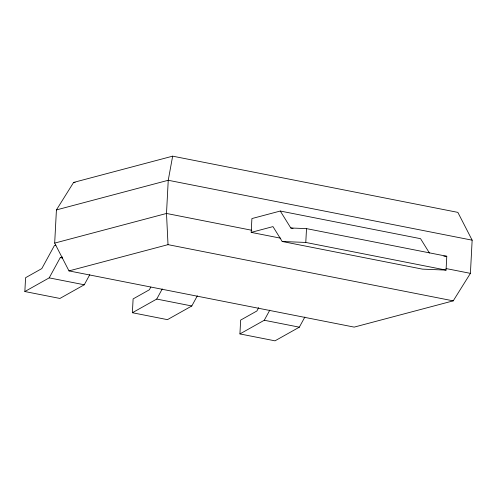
<?xml version="1.0" encoding="UTF-8"?>
<svg xmlns="http://www.w3.org/2000/svg" width="497" height="497" viewBox="0 0 497 497"><rect width="100%" height="100%" fill="white"/><g stroke="black" fill="none" stroke-linecap="round" stroke-linejoin="round"><path stroke-width="0.75" d="M89.795 274.648L84.26 284.781L59.913 298.448L24.85 291.534L25.577 277.711L41.804 268.597L54.415 245.524L55.906 245.127M54.682 243.101L56.422 209.92L73.612 182.418L172.652 156.164L457.861 212.374L472.15 240.175L470.411 273.356L453.221 300.859L354.181 327.113L68.977 270.902L54.682 243.101L166.501 213.462L251.811 230.273M197.334 295.845L191.799 305.978L167.452 319.646L132.388 312.731L133.109 298.908L149.342 289.794L150.827 287.08M304.872 317.043L299.337 327.175L274.99 340.836L239.927 333.928L240.647 320.099L256.881 310.992L258.732 307.6M280.749 238.212L251.184 232.385L251.904 218.562L280.283 211.039L420.549 238.684L429.439 253.023M306.512 228.626L446.778 256.272L446.051 270.095L305.785 242.449L306.512 228.626L290.795 227.986L280.283 211.039M172.652 156.164L168.241 180.274L166.501 213.462L168.017 244.648L453.221 300.859M24.85 291.534L49.197 277.873L60.267 257.608L62.448 257.03M132.388 312.731L156.729 299.064L162.264 288.931M239.927 333.928L264.267 320.261L269.803 310.128M56.422 209.92L168.241 180.274L472.15 240.175M68.977 270.902L168.017 244.648M251.184 232.385L272.977 226.607L282.209 241.492L422.475 269.138L446.051 270.095M282.209 241.492L305.785 242.449M443.784 256.148L446.778 256.272M73.612 182.418L75.134 182.716M290.795 227.986L293.068 228.434M446.039 268.554L470.411 273.356M60.267 257.608L62.504 258.049M49.197 277.873L84.26 284.781M156.729 299.064L191.799 305.978M264.267 320.261L299.337 327.175"/></g></svg>
